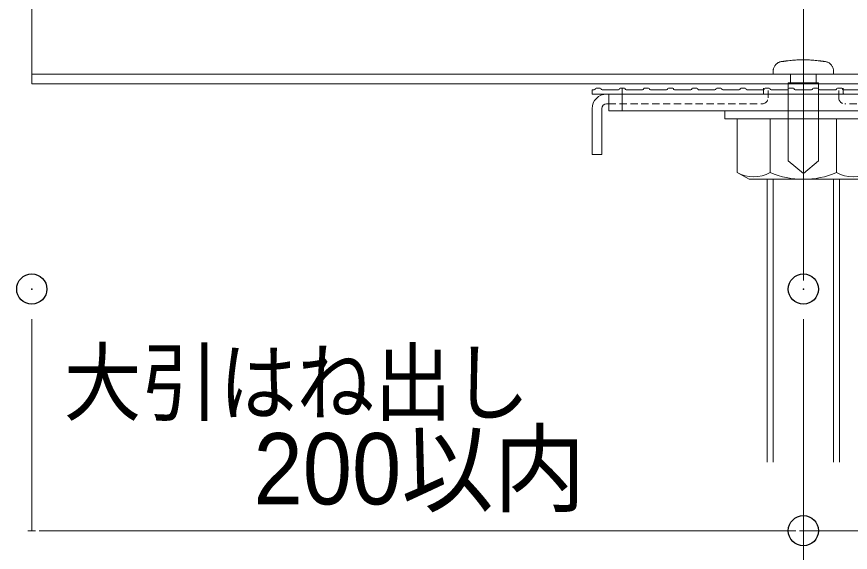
# Model space of a CAD drawing. Units: millimetres, scale not verified. Extents: x -4131 to 4169, y -981 to 998.
# Drawn here: x 3291 to 3429.1, y -2.8 to 85.9 of the extents above; entities that cross this region are included whole.
import ezdxf
from ezdxf.enums import TextEntityAlignment as Align

# ---------------------------------------------------------------- set-up
doc = ezdxf.new("R2010")
doc.units = ezdxf.units.MM
doc.header["$LTSCALE"] = 10
doc.header["$PDMODE"] = 32
doc.header["$PDSIZE"] = 5
doc.linetypes.add('CHAIN1', pattern=[8, 5, -1, 1, -1])
doc.linetypes.add('DASHED1', pattern=[1.8, 1.2, -0.6])
for name, color, linetype, lineweight in [('0-3_寸法', 7, 'Continuous', 9), ('0-4_一般', 4, 'Continuous', 9), ('0-5_ビス', 2, 'Continuous', 9), ('0-6_0', 7, 'Continuous', 9), ('0-8_大引', 4, 'Continuous', 9), ('0-B_束', 4, 'Continuous', 9)]:
    doc.layers.add(name, color=color, linetype=linetype, lineweight=lineweight)
doc.layers.add('0-7_DEFPOINTS', color=7, linetype='Continuous')
doc.styles.add('ＭＳ ゴシック', font='')
doc.styles.add('ＭＳ Ｐゴシック', font='')
doc.styles.get('ＭＳ ゴシック').set_extended_font_data('MS Gothic')
doc.styles.get('ＭＳ Ｐゴシック').set_extended_font_data('MS PGothic')

# ---------------------------------------------------------------- blocks, each defined once
blk = doc.blocks.new('グループ-65-1')
at = {"layer": '0-8_大引'}
for p, q in [((33758.9, 4013.4), (33758.9, 3663.4)), ((33758.9, 3679.4), (35823.3, 3679.4)), ((35823.3, 3663.4), (33758.9, 3663.4))]:
    blk.add_line(p, q, dxfattribs=at)
blk = doc.blocks.new('_DOT')
at = {"layer": '0-6_0'}
for p, q in [((-5, 0), (-10, 0)), ((-2.5, 0), (2.5, 0))]:
    blk.add_line(p, q, dxfattribs=at)
blk = doc.blocks.new('グループ-97-1')
at = {"layer": '0-5_ビス'}
for p, q in [((-21.2, 59.3), (-21.2, 45.3)), ((21.2, 45.3), (21.2, 59.3))]:
    blk.add_line(p, q, dxfattribs=at)
for points in [[(-39.5, 79.5), (-38.5, 79.8), (-37.5, 80.1), (-36.5, 80.3), (-35.8, 80.4), (-35.3, 80.4), (-34.7, 80.5), (-34.2, 80.6), (-33.7, 80.6), (-33.2, 80.7), (-32.7, 80.8), (-32.1, 80.8), (-31.6, 80.9), (-31.1, 81), (-30.6, 81), (-30.1, 81.1), (-29.5, 81.2), (-29, 81.2), (-28.5, 81.3), (-28, 81.4), (-27.5, 81.4), (-26.9, 81.5), (-26.4, 81.6), (-25.9, 81.6), (-25.4, 81.7), (-24.4, 81.8), (-22.1, 82.1), (-19.7, 82.3), (-17.4, 82.6), (-15, 82.8), (-12.6, 82.9), (-10.3, 83.1), (-7.9, 83.2), (-5.6, 83.3), (-3.2, 83.3), (-0.9, 83.3), (1.5, 83.3), (3.8, 83.3), (6.2, 83.2), (8.5, 83.2)], [(8.5, 83.2), (10.9, 83), (13.2, 82.9), (15.6, 82.7), (17.9, 82.5), (20.3, 82.3), (22.6, 82), (25, 81.7), (25.5, 81.7), (26, 81.6), (26.6, 81.5), (27.1, 81.5), (27.6, 81.4), (28.1, 81.3), (28.6, 81.3), (29.2, 81.2), (29.7, 81.1), (30.2, 81.1), (30.7, 81), (31.2, 80.9), (31.7, 80.9), (32.3, 80.8), (32.8, 80.7), (33.3, 80.7), (33.8, 80.6), (34.3, 80.5), (34.9, 80.5), (35.4, 80.4), (35.9, 80.3), (36.8, 80.2), (37.8, 80), (38.8, 79.7), (39.8, 79.4), (40.8, 79), (41.8, 78.5), (42.7, 77.9), (43.6, 77.2), (44.5, 76.5), (45.3, 75.8), (46.1, 74.9)], [(-50, 59.3), (-50, 59.6), (-50, 59.8), (-50, 60.1), (-50, 60.3), (-50, 60.5), (-50, 60.8), (-50, 61), (-50, 61.3), (-50, 61.5), (-50, 61.8), (-50, 62), (-50, 62.2), (-50, 62.5), (-50, 62.7), (-50, 63), (-50, 63.2), (-50, 63.4), (-50, 63.7), (-50, 63.9), (-50, 64.2), (-50, 64.4), (-50, 65.2), (-49.9, 66.2), (-49.8, 67.3), (-49.5, 68.3), (-49.2, 69.3), (-48.9, 70.4), (-48.4, 71.4), (-47.9, 72.4), (-47.3, 73.3), (-46.6, 74.3), (-45.9, 75.1), (-45.1, 76), (-44.3, 76.7), (-43.4, 77.4), (-42.5, 78), (-41.5, 78.6), (-40.5, 79.1), (-39.5, 79.5)], [(46.1, 74.9), (46.8, 74), (47.5, 73.1), (48, 72.1), (48.5, 71.1), (49, 70.1), (49.3, 69.1), (49.6, 68), (49.8, 67), (49.9, 66), (50, 65), (50, 64.3), (50, 64.1), (50, 63.9), (50, 63.6), (50, 63.4), (50, 63.1), (50, 62.9), (50, 62.7), (50, 62.4), (50, 62.2), (50, 61.9), (50, 61.7), (50, 61.4), (50, 61.2), (50, 61), (50, 60.7), (50, 60.5), (50, 60.2), (50, 60), (50, 59.8), (50, 59.5), (48.8, 59.3), (44.1, 59.3), (39.4, 59.3), (34.7, 59.3), (30, 59.3), (25.3, 59.3), (20.6, 59.3), (15.9, 59.3)], [(15.9, 59.3), (11.2, 59.3), (6.5, 59.3), (1.8, 59.3), (-2.9, 59.3), (-7.6, 59.3), (-12.4, 59.3), (-17.1, 59.3), (-21.8, 59.3), (-26.5, 59.3), (-31.2, 59.3), (-35.9, 59.3), (-40.6, 59.3), (-45.3, 59.3), (-50, 59.3), (-50, 59.3)]]:
    blk.add_lwpolyline(points, dxfattribs=at)
blk.add_lwpolyline([(-25, 45.3), (-25, -84.1), (0, -104.7), (25, -84.1), (25, 45.3)], close=True, dxfattribs=at)
blk = doc.blocks.new('ナベテクス4x16')
at = {"layer": '0-5_ビス'}
blk.add_blockref('グループ-97-1', (0, 0), dxfattribs=at)
blk = doc.blocks.new('グループ-187-1')
at = {"layer": '0-B_束'}
for p, q in [((34977.2, 3505.4), (34977.2, 3036.9)), ((34987.2, 3505.4), (34987.2, 3036.9)), ((35087.2, 3505.4), (35087.2, 3036.9)), ((35097.2, 3505.4), (35097.2, 3036.9))]:
    blk.add_line(p, q, dxfattribs=at)
blk = doc.blocks.new('グループ-188-1')
at = {"layer": '0-B_束'}
for p, q in [((34907.2, 3605.4), (34907.2, 3618.9)), ((35167.2, 3618.9), (35167.2, 3605.4)), ((35167.2, 3605.4), (34907.2, 3605.4)), ((34927.5, 3605.4), (34927.5, 3516.8)), ((35146.9, 3605.4), (34927.5, 3605.4)), ((34982.3, 3605.4), (34982.3, 3516.8)), ((35092, 3605.4), (35092, 3516.8)), ((35146.9, 3605.4), (35146.9, 3516.8)), ((34927.5, 3516.8), (34947.2, 3505.4)), ((35146.9, 3516.8), (35127.2, 3505.4)), ((35127.2, 3505.4), (34947.2, 3505.4))]:
    blk.add_line(p, q, dxfattribs=at)
for centre, radius, start, end in [((34954.9, 3564.3), 54.9, 240, 300), ((35037.2, 3643.3), 138, 246.5735, 293.4265), ((35119.4, 3564.3), 54.9, 240, 300)]:
    blk.add_arc(centre, radius, start, end, dxfattribs=at)
blk = doc.blocks.new('グループ-189-1')
at = {"layer": '0-B_束'}
for p, q in [((34687.2, 3653.4), (34687.2, 3646.4)), ((34690.7, 3653.4), (34687.2, 3653.4)), ((34687.2, 3646.4), (35387.2, 3646.4)), ((34693.7, 3656.4), (34700.7, 3656.4)), ((34703.7, 3653.4), (34730.7, 3653.4)), ((34714.7, 3646.4), (34714.7, 3618.9)), ((34733.7, 3656.4), (34740.7, 3656.4)), ((34737.2, 3618.9), (34737.2, 3656.4)), ((34743.7, 3653.4), (34770.7, 3653.4)), ((34773.7, 3656.4), (34780.7, 3656.4)), ((34783.7, 3653.4), (34810.7, 3653.4)), ((34813.7, 3656.4), (34820.7, 3656.4)), ((34823.7, 3653.4), (34850.7, 3653.4)), ((34853.7, 3656.4), (34860.7, 3656.4)), ((34863.7, 3653.4), (34890.7, 3653.4)), ((34893.7, 3656.4), (34900.7, 3656.4)), ((34903.7, 3653.4), (34930.7, 3653.4)), ((34933.7, 3656.4), (34940.7, 3656.4)), ((34943.7, 3653.4), (34970.7, 3653.4)), ((34973.7, 3656.4), (34980.7, 3656.4)), ((34983.7, 3653.4), (35010.7, 3653.4)), ((35013.7, 3656.4), (35020.7, 3656.4)), ((35023.7, 3653.4), (35037.2, 3653.4)), ((35050.7, 3653.4), (35037.2, 3653.4)), ((35060.7, 3656.4), (35053.7, 3656.4)), ((35090.7, 3653.4), (35063.7, 3653.4)), ((35100.7, 3656.4), (35093.7, 3656.4)), ((35130.7, 3653.4), (35103.7, 3653.4)), ((35140.7, 3656.4), (35133.7, 3656.4)), ((35170.7, 3653.4), (35143.7, 3653.4)), ((35180.7, 3656.4), (35173.7, 3656.4)), ((35210.7, 3653.4), (35183.7, 3653.4)), ((35220.7, 3656.4), (35213.7, 3656.4)), ((35250.7, 3653.4), (35223.7, 3653.4)), ((35260.7, 3656.4), (35253.7, 3656.4)), ((35290.7, 3653.4), (35263.7, 3653.4)), ((35300.7, 3656.4), (35293.7, 3656.4)), ((35330.7, 3653.4), (35303.7, 3653.4)), ((35340.7, 3656.4), (35333.7, 3656.4)), ((35337.2, 3618.9), (35337.2, 3656.4)), ((35370.7, 3653.4), (35343.7, 3653.4)), ((35359.7, 3646.4), (35359.7, 3618.9)), ((35380.7, 3656.4), (35373.7, 3656.4)), ((35383.7, 3653.4), (35387.2, 3653.4)), ((35384.2, 3653.4), (35387.2, 3653.4)), ((35387.2, 3646.4), (35387.2, 3653.4)), ((34714.7, 3618.9), (35359.7, 3618.9))]:
    blk.add_line(p, q, dxfattribs=at)
for centre, start, end in [((34690.7, 3654.9), 270, 0), ((34693.7, 3654.9), 90, 180), ((34700.7, 3654.9), 0, 90), ((34703.7, 3654.9), 180, 270), ((34730.7, 3654.9), 270, 0), ((34733.7, 3654.9), 90, 180), ((34740.7, 3654.9), 0, 90), ((34743.7, 3654.9), 180, 270), ((34770.7, 3654.9), 270, 0), ((34773.7, 3654.9), 90, 180), ((34780.7, 3654.9), 0, 90), ((34783.7, 3654.9), 180, 270), ((34810.7, 3654.9), 270, 0), ((34813.7, 3654.9), 90, 180), ((34820.7, 3654.9), 0, 90), ((34823.7, 3654.9), 180, 270), ((34850.7, 3654.9), 270, 0), ((34853.7, 3654.9), 90, 180), ((34860.7, 3654.9), 0, 90), ((34863.7, 3654.9), 180, 270), ((34890.7, 3654.9), 270, 0), ((34893.7, 3654.9), 90, 180), ((34900.7, 3654.9), 0, 90), ((34903.7, 3654.9), 180, 270), ((34930.7, 3654.9), 270, 0), ((34933.7, 3654.9), 90, 180), ((34940.7, 3654.9), 0, 90), ((34943.7, 3654.9), 180, 270), ((34970.7, 3654.9), 270, 0), ((34973.7, 3654.9), 90, 180), ((34980.7, 3654.9), 0, 90), ((34983.7, 3654.9), 180, 270), ((35010.7, 3654.9), 270, 0), ((35013.7, 3654.9), 90, 180), ((35020.7, 3654.9), 0, 90), ((35023.7, 3654.9), 180, 270), ((35050.7, 3654.9), 270, 0), ((35053.7, 3654.9), 90, 180), ((35060.7, 3654.9), 0, 90), ((35063.7, 3654.9), 180, 270), ((35090.7, 3654.9), 270, 0), ((35093.7, 3654.9), 90, 180), ((35100.7, 3654.9), 0, 90), ((35103.7, 3654.9), 180, 270), ((35130.7, 3654.9), 270, 0), ((35133.7, 3654.9), 90, 180), ((35140.7, 3654.9), 0, 90), ((35143.7, 3654.9), 180, 270), ((35170.7, 3654.9), 270, 0), ((35173.7, 3654.9), 90, 180), ((35180.7, 3654.9), 0, 90), ((35183.7, 3654.9), 180, 270), ((35210.7, 3654.9), 270, 0), ((35213.7, 3654.9), 90, 180), ((35220.7, 3654.9), 0, 90), ((35223.7, 3654.9), 180, 270), ((35250.7, 3654.9), 270, 0), ((35253.7, 3654.9), 90, 180), ((35260.7, 3654.9), 0, 90), ((35263.7, 3654.9), 180, 270), ((35290.7, 3654.9), 270, 0), ((35293.7, 3654.9), 90, 180), ((35300.7, 3654.9), 0, 90), ((35303.7, 3654.9), 180, 270), ((35330.7, 3654.9), 270, 0), ((35333.7, 3654.9), 90, 180), ((35340.7, 3654.9), 0, 90), ((35343.7, 3654.9), 180, 270), ((35370.7, 3654.9), 270, 0), ((35373.7, 3654.9), 90, 180), ((35380.7, 3654.9), 0, 90), ((35383.7, 3654.9), 180, 270)]:
    blk.add_arc(centre, 1.5, start, end, dxfattribs=at)
blk = doc.blocks.new('グループ-190-1')
at = {"layer": '0-B_束', "color": 2, "linetype": 'DASHED1'}
for p, q in [((34969.7, 3646.4), (34711.2, 3646.4)), ((34971.2, 3656.4), (34971.2, 3647.9)), ((34978.7, 3640.4), (34978.7, 3656.4)), ((34714.7, 3630.4), (34968.7, 3630.4))]:
    blk.add_line(p, q, dxfattribs=at)
at = {"layer": '0-B_束'}
for p, q in [((34687.2, 3622.4), (34687.2, 3546.4)), ((34703.2, 3546.4), (34703.2, 3622.4)), ((34687.2, 3546.4), (34703.2, 3546.4))]:
    blk.add_line(p, q, dxfattribs=at)
for radius in [24, 8]:
    blk.add_arc((34711.2, 3622.4), radius, 90, 180, dxfattribs=at)
at = {"layer": '0-B_束', "color": 2, "linetype": 'DASHED1'}
for centre, radius in [((34969.7, 3647.9), 1.5), ((34968.7, 3640.4), 10)]:
    blk.add_arc(centre, radius, 270, 0, dxfattribs=at)
blk = doc.blocks.new('グループ-191-1')
at = {"layer": '0-B_束', "color": 2, "linetype": 'DASHED1'}
for p, q in [((35095.7, 3640.4), (35095.7, 3656.4)), ((35103.2, 3656.4), (35103.2, 3647.9)), ((35104.7, 3646.4), (35363.2, 3646.4)), ((35359.7, 3630.4), (35105.7, 3630.4))]:
    blk.add_line(p, q, dxfattribs=at)
at = {"layer": '0-B_束'}
for p, q in [((35371.2, 3546.4), (35371.2, 3622.4)), ((35387.2, 3622.4), (35387.2, 3546.4)), ((35387.2, 3546.4), (35371.2, 3546.4))]:
    blk.add_line(p, q, dxfattribs=at)
at = {"layer": '0-B_束', "color": 2, "linetype": 'DASHED1'}
for centre, radius in [((35104.7, 3647.9), 1.5), ((35105.7, 3640.4), 10)]:
    blk.add_arc(centre, radius, 180, 270, dxfattribs=at)
at = {"layer": '0-B_束'}
for radius in [24, 8]:
    blk.add_arc((35363.2, 3622.4), radius, 360, 90, dxfattribs=at)
blk = doc.blocks.new('グループ-192-1')
at = {"layer": '0-B_束'}
blk.add_line((34711.2, 3630.4), (34714.7, 3630.4), dxfattribs=at)
for name in ['グループ-189-1', 'グループ-190-1', 'グループ-191-1', 'グループ-188-1', 'グループ-187-1']:
    blk.add_blockref(name, (0, 0), dxfattribs=at)
blk = doc.blocks.new('グループ-193-1')
at = {"layer": '0-B_束'}
blk.add_blockref('グループ-192-1', (0, 0), dxfattribs=at)

msp = doc.modelspace()

# ---------------------------------------------------------------- linework, layer by layer
at = {"layer": '0-3_寸法'}
for p, q in [((3293.54, 35.77), (3293.54, 0.77)), ((3421.37, 35.77), (3421.37, 0.77)), ((3296.05, 0.77), (3418.86, 0.77))]:
    msp.add_line(p, q, dxfattribs=at)
at = {"layer": '0-3_寸法', "color": 4}
msp.add_line((3421.37, 0.77), (3520.93, 0.77), dxfattribs=at)
at = {"layer": '0-4_一般', "linetype": 'CHAIN1'}
msp.add_line((3421.37, 92.2), (3421.37, -15.11), dxfattribs=at)
at = {"layer": '0-7_DEFPOINTS'}
for p in [(3293.54, 40.77), (3421.37, 40.77), (3421.37, 0.77)]:
    msp.add_point(p, dxfattribs=at)

# ---------------------------------------------------------------- block references
at = {"layer": '0-3_寸法', "xscale": 0.2503723, "yscale": 0.2503723, "rotation": 180}
msp.add_blockref('_DOT', (3293.54, 0.77), dxfattribs=at)
at = {"layer": '0-3_寸法', "xscale": 0.2503723, "yscale": 0.2503723}
msp.add_blockref('_DOT', (3421.37, 0.77), dxfattribs=at)
at = {"layer": '0-5_ビス', "xscale": -0.1, "yscale": 0.1, "rotation": 359.99998}
msp.add_blockref('ナベテクス4x16', (3421.37, 70.4), dxfattribs=at)
at = {"layer": '0-8_大引', "xscale": 0.1, "yscale": 0.1}
msp.add_blockref('グループ-65-1', (-82.35, -291.6), dxfattribs=at)
at = {"layer": '0-B_束', "xscale": 0.1, "yscale": 0.1}
msp.add_blockref('グループ-193-1', (-82.35, -291.6), dxfattribs=at)

# ---------------------------------------------------------------- texts
at = {"layer": '0-3_寸法', "color": 4, "style": 'ＭＳ ゴシック', "width": 0.9}
msp.add_text('大引はね出し', height=10.48, dxfattribs=at).set_placement((3298.83, 16.93), align=Align.BOTTOM_LEFT)
at = {"layer": '0-3_寸法', "style": 'ＭＳ Ｐゴシック', "width": 0.95}
msp.add_text('200以内', height=11.8, dxfattribs=at).set_placement((3330.28, 1.59), align=Align.BOTTOM_LEFT)

doc.saveas('drawing.dxf')
